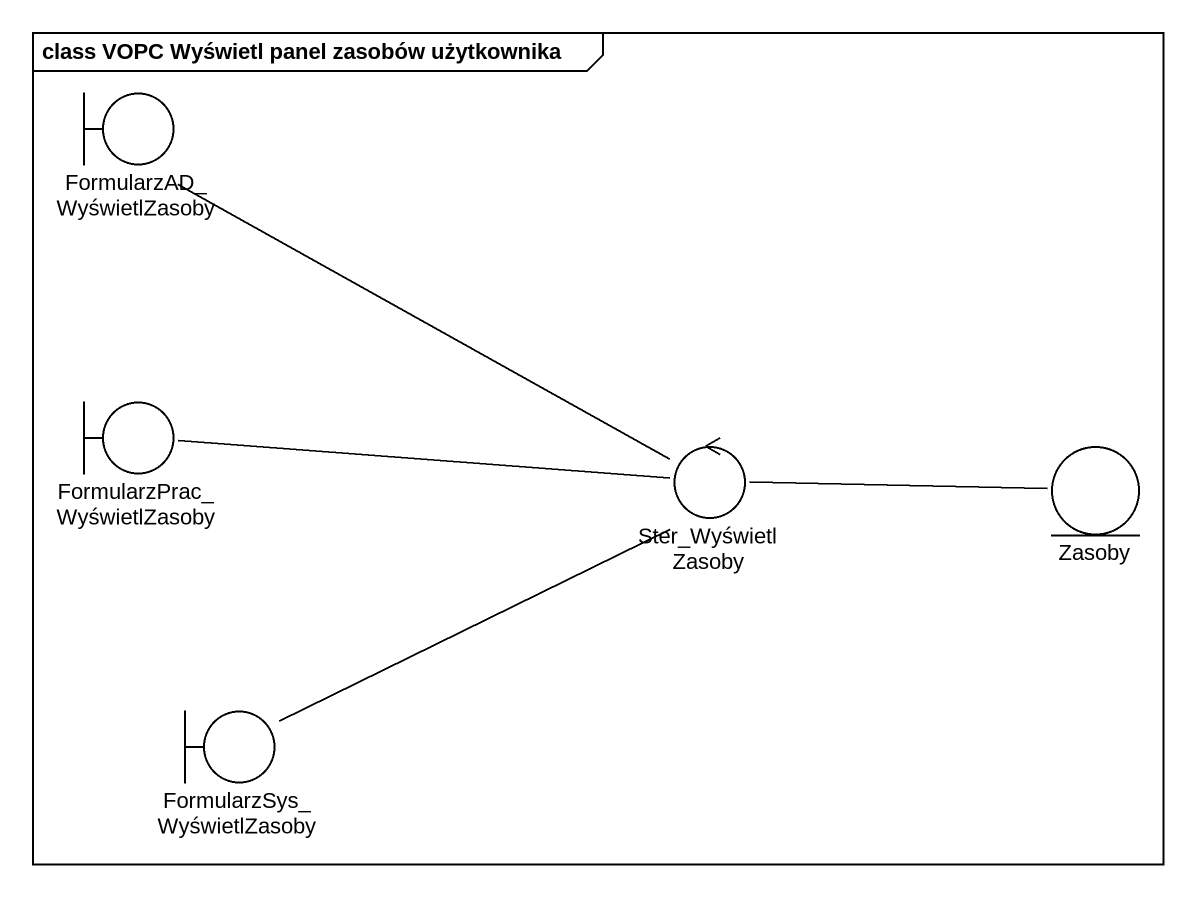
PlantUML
@startuml
mainframe class VOPC Wyświetl panel zasobów użytkownika
boundary FormularzAD_WyświetlZasoby
boundary FormularzPrac_WyświetlZasoby
control Ster_WyświetlZasoby
entity Zasoby
boundary FormularzSys_WyświetlZasoby
Ster_WyświetlZasoby -up- FormularzAD_WyświetlZasoby
Ster_WyświetlZasoby -left- FormularzPrac_WyświetlZasoby
Ster_WyświetlZasoby -left- FormularzSys_WyświetlZasoby
Zasoby -left- Ster_WyświetlZasoby
@enduml
